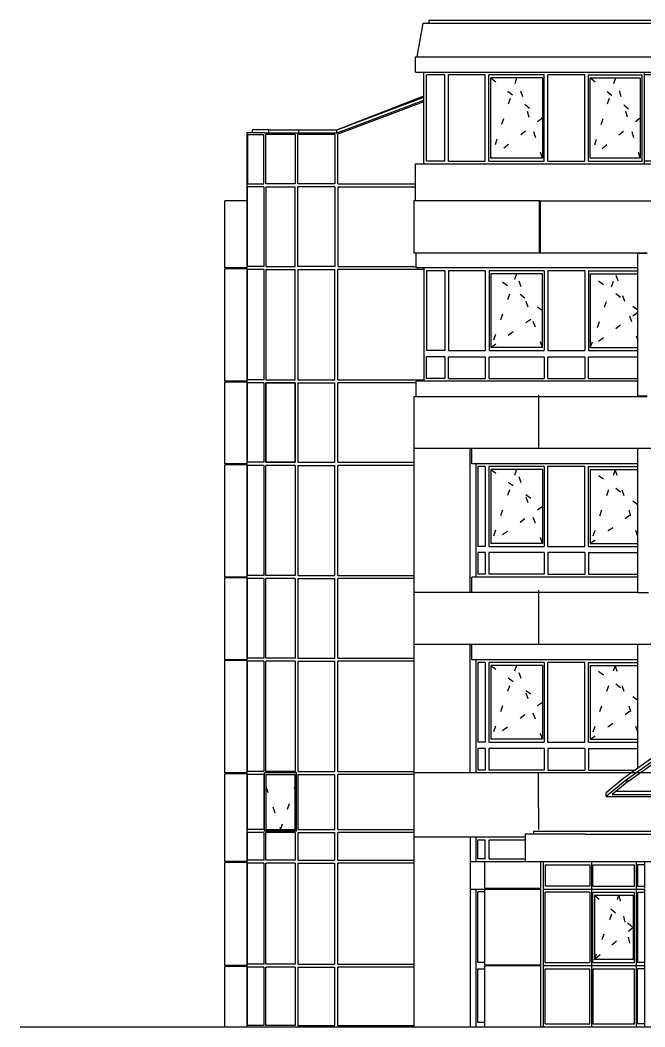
# Model space of a CAD drawing. Header units: metres. Extents: x -40.6 to 55.2, y -4 to 17.4.
# Drawn here: x -40.59 to -30.38, y 0 to 16.45 of the extents above; entities that cross this region are included whole.
import ezdxf

# ---------------------------------------------------------------- set-up
doc = ezdxf.new("R2010")
doc.units = ezdxf.units.M
for name, pattern in [('DASHDOT', [2, 1.25, -0.25, 0.25, -0.25]), ('DASHED', [0.75, 0.5, -0.25]), ('DOT', [0.25, 0, -0.25])]:
    doc.linetypes.add(name, pattern=pattern)
doc.layers.add('1', color=7, linetype='DASHED')
doc.layers.add('4', color=7, linetype='DASHDOT')

msp = doc.modelspace()

# ---------------------------------------------------------------- linework, layer by layer
at = {"layer": '1', "color": 1, "linetype": 'CONTINUOUS'}
for p, q in [((-33.90469, 16.45), (-13.73497, 16.45)), ((-33.90469, 16.4), (-33.90469, 16.45)), ((-34.100551, 15.85), (-34.002636, 16.4)), ((-34.002636, 16.4), (-13.838689, 16.4)), ((-34.128761, 15.85), (-13.894475, 15.85)), ((-34.128761, 15.6), (-34.128761, 15.85)), ((-34.128761, 15.6), (-4.351634, 15.5975)), ((-33.988721, 14.1), (-33.988721, 15.6)), ((-35.420767, 14.60274), (-33.988721, 15.142663)), ((-35.410601, 14.65623), (-33.988721, 15.192321)), ((-35.30146, 14.697379), (-33.988721, 15.213571)), ((-36.521395, 14.60623), (-36.521395, 14.65623)), ((-36.031575, 14.60623), (-36.031575, 14.65623)), ((-35.410601, 14.606573), (-35.410601, 14.65623)), ((-36.593569, 14.60623), (-35.41151, 14.60623)), ((-34.12877, 14.1025), (-4.351634, 14.1)), ((-34.12877, 13.5), (-34.12877, 14.1)), ((-36.883191, 13.5), (-37.240841, 13.5)), ((-37.240841, 12.4), (-37.240841, 13.5)), ((-32.099853, 13.5), (-34.156766, 13.5)), ((-32.099853, 13.5), (-30.138576, 13.5)), ((-32.099853, 12.65), (-32.099853, 13.5)), ((-32.093843, 12.65), (-32.093843, 13.5)), ((-32.085858, 12.65), (-32.085858, 13.5)), ((-34.156762, 12.65), (-32.093843, 12.65)), ((-34.114735, 12.4), (-34.114735, 12.65)), ((-32.093843, 12.65), (-30.344292, 12.65)), ((-30.502727, 12.64), (-30.502727, 12.65)), ((-30.502727, 12.64), (-30.344292, 12.64)), ((-30.494742, 10.31), (-30.494742, 12.64)), ((-36.883191, 12.4), (-37.240841, 12.4)), ((-36.883191, 12.385), (-37.240841, 12.385)), ((-37.240841, 10.55), (-37.240841, 12.385)), ((-30.494742, 12.4), (-34.114735, 12.4)), ((-33.988705, 12.4), (-33.988712, 10.55)), ((-36.883191, 10.55), (-37.240841, 10.55)), ((-36.883191, 10.535), (-37.24081, 10.535)), ((-37.24081, 9.2), (-37.24081, 10.535)), ((-37.120468, 10.535), (-37.120468, 10.55)), ((-30.494742, 10.55), (-34.114735, 10.55)), ((-34.114735, 10.3), (-34.114735, 10.55)), ((-34.156762, 10.3), (-30.344292, 10.3)), ((-34.156762, 10.3), (-34.156757, 0)), ((-32.116729, 10.325), (-32.116729, 9.45)), ((-30.502727, 10.31), (-30.344292, 10.31)), ((-30.502727, 10.3), (-30.502727, 10.31)), ((-16.773454, 9.45), (-34.156757, 9.45)), ((-30.494742, 9.45), (-33.232988, 9.45)), ((-33.232988, 7.1), (-33.232988, 9.45)), ((-33.209024, 9.2), (-33.209024, 9.45)), ((-30.494742, 7.1), (-30.494742, 9.45)), ((-36.883191, 9.2), (-37.24081, 9.2)), ((-36.883191, 9.185), (-37.24081, 9.185)), ((-37.24081, 7.35), (-37.24081, 9.185)), ((-37.120468, 9.185), (-37.120468, 9.2)), ((-30.494742, 9.2), (-33.209024, 9.2)), ((-33.137156, 7.35), (-33.137156, 9.2)), ((-36.883191, 7.35), (-37.24081, 7.35)), ((-36.883191, 7.335), (-37.24081, 7.335)), ((-37.24081, 6), (-37.24081, 7.335)), ((-37.120468, 7.335), (-37.120468, 7.35)), ((-30.494742, 7.35), (-33.209024, 7.35)), ((-33.209024, 7.1), (-33.209024, 7.35)), ((-33.209024, 7.1), (-34.156761, 7.1)), ((-30.494742, 7.1), (-33.232988, 7.1)), ((-32.116729, 7.134218), (-32.116729, 6.261706)), ((-30.494742, 7.1), (-30.320329, 7.1)), ((-16.773445, 6.25), (-34.156757, 6.25)), ((-30.494742, 6.25), (-33.232988, 6.25)), ((-33.232988, 4.15), (-33.232988, 6.25)), ((-33.209024, 6), (-33.209024, 6.25)), ((-30.494742, 4.225457), (-30.494742, 6.25)), ((-36.883191, 6), (-37.24081, 6)), ((-36.883191, 5.985), (-37.24081, 5.985)), ((-37.24081, 4.15), (-37.24081, 5.985)), ((-30.494742, 6), (-33.209024, 6)), ((-33.137156, 4.15), (-33.137156, 6)), ((-29.973321, 4.59805), (-30.722316, 4.06284)), ((-29.956445, 4.55329), (-30.703415, 4.01955)), ((-30.640805, 4.01955), (-29.893839, 4.55329)), ((-36.883191, 4.15), (-37.24081, 4.15)), ((-36.883191, 4.135), (-37.24081, 4.135)), ((-37.24081, 2.7), (-37.24081, 4.135)), ((-36.071632, 4.15), (-36.593569, 4.15)), ((-36.593569, 3.2), (-36.593569, 4.15)), ((-36.071632, 3.2), (-36.071632, 4.15)), ((-16.773445, 4.15), (-34.156757, 4.15)), ((-30.600341, 4.15), (-33.232988, 4.15)), ((-32.116729, 3.5822), (-32.116729, 4.15)), ((-30.722316, 4.06284), (-31.013134, 3.82262)), ((-30.703415, 4.01955), (-31.013125, 3.76372)), ((-30.640805, 4.01955), (-30.912848, 3.79497)), ((-30.703415, 4.01955), (-30.640805, 4.01955)), ((-31.013125, 3.76372), (-31.013134, 3.82262)), ((-30.912848, 3.79497), (-19.774378, 3.79479)), ((-30.841932, 3.853513), (-27.689088, 3.853643)), ((-31.013125, 3.76372), (-30.95052, 3.76384)), ((-30.95052, 3.76384), (-19.812063, 3.76367)), ((-32.116729, 3.5822), (-32.116729, 3.225)), ((-36.071632, 3.2), (-36.593569, 3.2)), ((-32.195353, 3.15), (-32.195353, 3.2)), ((-32.195353, 3.2), (-14.392557, 3.2)), ((-31.353961, 3.15), (-14.392557, 3.15)), ((-33.232992, 3.1), (-34.156766, 3.1)), ((-32.336078, 3.1), (-33.232992, 3.1)), ((-33.232992, 3.1), (-33.232992, 0)), ((-33.137156, 2.7), (-33.137156, 3.1)), ((-36.883191, 2.7), (-37.24081, 2.7)), ((-36.883191, 2.685), (-37.24081, 2.685)), ((-37.24081, 1), (-37.24081, 2.685)), ((-33.232992, 2.7), (-32.079274, 2.7)), ((-32.994001, 2.265), (-32.994001, 2.7)), ((-32.993996, 2.265), (-32.993996, 2.7)), ((-32.336078, 2.7), (-14.392557, 2.7)), ((-32.079274, 2.265), (-32.079274, 2.7)), ((-30.380501, 2.265), (-30.380501, 2.7)), ((-33.232992, 2.25), (-32.079274, 2.25)), ((-33.137156, 0), (-33.137156, 2.25)), ((-32.994001, 1.015), (-32.994001, 2.25)), ((-32.993996, 2.265), (-32.079274, 2.265)), ((-32.993996, 1.015), (-32.993996, 2.25)), ((-32.933999, 2.25), (-32.933999, 2.265)), ((-32.116729, 2.25), (-32.116729, 2.265)), ((-32.079274, 1.015), (-32.079274, 2.25)), ((-30.380501, 1.015), (-30.380501, 2.25)), ((-36.883191, 1), (-37.24081, 1)), ((-32.994001, 0), (-32.994001, 1)), ((-32.993996, 1.015), (-32.079274, 1.015)), ((-32.993996, 1), (-32.079274, 1)), ((-32.993996, 0), (-32.993996, 1)), ((-32.933999, 1), (-32.933999, 1.015)), ((-32.116729, 1), (-32.116729, 1.015)), ((-32.079274, 0), (-32.079274, 1)), ((-30.380501, 0), (-30.380501, 1)), ((-36.883191, 0.985), (-37.24081, 0.985)), ((-37.24081, 0), (-37.24081, 0.985)), ((-40.585509, 0), (-29.16531, 0))]:
    msp.add_line(p, q, dxfattribs=at)
for points in [[(-36.521395, 14.65623), (-35.410601, 14.65623), (-33.988721, 15.215352)], [(-36.521395, 14.65623), (-36.793186, 14.65623), (-36.793186, 14.60623)], [(-36.593569, 14.60623), (-36.883191, 14.60623), (-36.883191, 13.75), (-36.883191, 12.4), (-36.883191, 10.55), (-36.883191, 9.2), (-36.883191, 7.35), (-36.883191, 6), (-36.883191, 4.15), (-36.883191, 3.2), (-36.883191, 2.7), (-36.883191, 1), (-36.883191, 0)], [(-34.156766, 13.5), (-34.156762, 13.1), (-34.156762, 12.65)], [(-31.353961, 3.15), (-32.336078, 3.15), (-32.336078, 2.7)]]:
    msp.add_lwpolyline(points, dxfattribs=at)
at = {"layer": '4', "color": 1, "linetype": 'CONTINUOUS'}
for p, q in [((-33.988721, 14.1), (-33.988721, 15.6)), ((-33.946594, 14.145), (-33.946594, 15.555)), ((-33.648697, 15.555), (-33.946594, 15.555)), ((-33.648697, 14.145), (-33.648697, 15.555)), ((-33.588516, 14.145), (-33.588516, 15.555)), ((-32.986704, 15.555), (-33.588516, 15.555)), ((-32.986704, 14.145), (-32.986704, 15.555)), ((-32.926522, 14.145), (-32.926522, 15.555)), ((-32.023804, 15.555), (-32.926522, 15.555)), ((-32.053895, 15.505), (-32.896432, 15.505)), ((-32.023804, 14.145), (-32.023804, 15.555)), ((-31.963623, 14.145), (-31.963623, 15.555)), ((-31.361811, 15.555), (-31.963623, 15.555)), ((-31.361811, 14.145), (-31.361811, 15.555)), ((-31.301629, 15.555), (-30.425993, 15.555)), ((-31.301629, 14.145), (-31.301629, 15.555)), ((-30.383866, 14.1), (-30.383866, 15.6)), ((-29.691784, 15.555), (-30.383866, 15.555)), ((-33.988721, 15.115945), (-35.395767, 14.585448)), ((-36.872346, 14.58123), (-36.604414, 14.58123)), ((-36.091177, 14.58123), (-36.574024, 14.58123)), ((-35.44514, 14.58123), (-36.047258, 14.58123)), ((-35.395767, 13.775), (-35.395767, 14.585448)), ((-33.648697, 14.145), (-33.946594, 14.145)), ((-33.588516, 14.145), (-32.986704, 14.145)), ((-32.926522, 14.145), (-32.023804, 14.145)), ((-31.963623, 14.145), (-31.361811, 14.145)), ((-29.691784, 14.145), (-30.383866, 14.145)), ((-36.604414, 13.725), (-36.872346, 13.725)), ((-36.574024, 13.725), (-36.091177, 13.725)), ((-35.445131, 13.725), (-36.047258, 13.725)), ((-35.395767, 13.775), (-34.12877, 13.775)), ((-35.395758, 13.725), (-34.12877, 13.725)), ((-36.604414, 12.375), (-36.872346, 12.375)), ((-36.574024, 12.375), (-36.091177, 12.375)), ((-36.047258, 12.375), (-35.444997, 12.375)), ((-33.988705, 12.375), (-35.395624, 12.375)), ((-35.395624, 10.575), (-35.395624, 12.375)), ((-33.988703, 12.4), (-33.988703, 10.55)), ((-33.946576, 12.355), (-33.946576, 11.05)), ((-33.64868, 12.355), (-33.946576, 12.355)), ((-33.64868, 12.355), (-33.64868, 11.05)), ((-33.588499, 12.355), (-33.588499, 11.05)), ((-32.986688, 12.355), (-33.588499, 12.355)), ((-32.986688, 12.355), (-32.986688, 11.05)), ((-32.926507, 12.355), (-32.926507, 11.05)), ((-32.023791, 12.355), (-32.926507, 12.355)), ((-32.023791, 12.355), (-32.023791, 11.05)), ((-31.96361, 12.355), (-31.96361, 11.05)), ((-31.361799, 12.355), (-31.96361, 12.355)), ((-31.361799, 12.355), (-31.361799, 11.05)), ((-31.301618, 12.355), (-30.494742, 12.355)), ((-31.301618, 12.355), (-31.301618, 11.05)), ((-31.271528, 12.305), (-30.494742, 12.305)), ((-33.64868, 11.05), (-33.946576, 11.05)), ((-33.588499, 11.05), (-32.986688, 11.05)), ((-32.926507, 11.05), (-32.023791, 11.05)), ((-32.053882, 11.1), (-32.896417, 11.1)), ((-31.96361, 11.05), (-31.361799, 11.05)), ((-31.301618, 11.05), (-30.494742, 11.05)), ((-33.64868, 10.95), (-33.946576, 10.95)), ((-33.946576, 10.595), (-33.946576, 10.95)), ((-33.64868, 10.95), (-33.64868, 10.595)), ((-33.588499, 10.95), (-32.986688, 10.95)), ((-33.588499, 10.595), (-33.588499, 10.95)), ((-32.986688, 10.95), (-32.986688, 10.595)), ((-32.926507, 10.95), (-32.023791, 10.95)), ((-32.926507, 10.595), (-32.926507, 10.95)), ((-32.023791, 10.95), (-32.023791, 10.595)), ((-31.96361, 10.95), (-31.361799, 10.95)), ((-31.96361, 10.595), (-31.96361, 10.95)), ((-31.361799, 10.95), (-31.361799, 10.595)), ((-31.301618, 10.95), (-30.494742, 10.95)), ((-31.301618, 10.595), (-31.301618, 10.95)), ((-35.395624, 10.575), (-33.988712, 10.575)), ((-33.64868, 10.595), (-33.946576, 10.595)), ((-33.588499, 10.595), (-32.986688, 10.595)), ((-32.926507, 10.595), (-32.023791, 10.595)), ((-31.96361, 10.595), (-31.361799, 10.595)), ((-31.301618, 10.595), (-30.494742, 10.595)), ((-36.604414, 10.525), (-36.872346, 10.525)), ((-36.604414, 10.525), (-36.872346, 10.525)), ((-36.574024, 10.525), (-36.091177, 10.525)), ((-36.091177, 10.525), (-36.574024, 10.525)), ((-36.047258, 10.525), (-35.444997, 10.525)), ((-36.047258, 10.525), (-35.444997, 10.525)), ((-34.114735, 10.525), (-35.395624, 10.525)), ((-35.395624, 9.225), (-35.395624, 10.525)), ((-34.114735, 10.525), (-35.395624, 10.525)), ((-35.395624, 9.225), (-35.395624, 10.525)), ((-35.395624, 9.225), (-34.156762, 9.225)), ((-35.395624, 9.225), (-34.156762, 9.225)), ((-36.604414, 9.175), (-36.872346, 9.175)), ((-36.091177, 9.175), (-36.574024, 9.175)), ((-36.047258, 9.175), (-35.444997, 9.175)), ((-34.156762, 9.175), (-35.395624, 9.175)), ((-35.395624, 7.375), (-35.395624, 9.175)), ((-32.986702, 9.155), (-32.986702, 7.85)), ((-32.92652, 9.155), (-32.92652, 7.85)), ((-32.023801, 9.155), (-32.92652, 9.155)), ((-32.023801, 9.155), (-32.023801, 7.85)), ((-31.96362, 7.85), (-31.96362, 9.155)), ((-31.361807, 9.155), (-31.96362, 9.155)), ((-31.361807, 7.85), (-31.361807, 9.155)), ((-31.301626, 7.85), (-31.301626, 9.155)), ((-31.301626, 9.155), (-30.494742, 9.155)), ((-31.271535, 9.105), (-30.494742, 9.105)), ((-31.271535, 9.105), (-31.271535, 7.9)), ((-31.271535, 7.9), (-30.494742, 7.9)), ((-32.986702, 7.85), (-33.110073, 7.85)), ((-33.110073, 7.75), (-33.110073, 7.395)), ((-32.986702, 7.75), (-33.110073, 7.75)), ((-32.986702, 7.75), (-32.986702, 7.395)), ((-32.92652, 7.85), (-32.023801, 7.85)), ((-32.023801, 7.75), (-32.92652, 7.75)), ((-32.92652, 7.75), (-32.92652, 7.395)), ((-32.023801, 7.75), (-32.023801, 7.395)), ((-31.96362, 7.85), (-31.361807, 7.85)), ((-31.96362, 7.75), (-31.96362, 7.395)), ((-31.361807, 7.75), (-31.96362, 7.75)), ((-31.361807, 7.75), (-31.361807, 7.395)), ((-31.301626, 7.85), (-30.494742, 7.85)), ((-31.301626, 7.75), (-31.301626, 7.395)), ((-31.301626, 7.75), (-30.494742, 7.75)), ((-36.604414, 7.325), (-36.872346, 7.325)), ((-36.091177, 7.325), (-36.574024, 7.325)), ((-36.047258, 7.325), (-35.444997, 7.325)), ((-35.395624, 7.375), (-34.156762, 7.375)), ((-34.156762, 7.325), (-35.395624, 7.325)), ((-35.395624, 6.025), (-35.395624, 7.325)), ((-32.986702, 7.395), (-33.110073, 7.395)), ((-32.023801, 7.395), (-32.92652, 7.395)), ((-31.96362, 7.395), (-31.361807, 7.395)), ((-31.301626, 7.395), (-30.494742, 7.395)), ((-36.604414, 5.975), (-36.872346, 5.975)), ((-36.091177, 5.975), (-36.574024, 5.975)), ((-36.047258, 5.975), (-35.444997, 5.975)), ((-35.395624, 6.025), (-34.156761, 6.025)), ((-34.156761, 5.975), (-35.395619, 5.975)), ((-35.395619, 4.175), (-35.395619, 5.975)), ((-32.986702, 5.955), (-32.986702, 4.65)), ((-32.92652, 5.955), (-32.92652, 4.65)), ((-32.023801, 5.955), (-32.92652, 5.955)), ((-32.023801, 5.955), (-32.023801, 4.65)), ((-31.96362, 4.65), (-31.96362, 5.955)), ((-31.361807, 5.955), (-31.96362, 5.955)), ((-31.361807, 4.65), (-31.361807, 5.955)), ((-31.301626, 4.65), (-31.301626, 5.955)), ((-31.301626, 5.955), (-30.494742, 5.955)), ((-31.271535, 5.905), (-30.494742, 5.905)), ((-31.271535, 5.905), (-31.271535, 4.7)), ((-32.986702, 4.65), (-33.110073, 4.65)), ((-32.92652, 4.65), (-32.023801, 4.65)), ((-31.96362, 4.65), (-31.361807, 4.65)), ((-31.301626, 4.65), (-30.494742, 4.65)), ((-31.271535, 4.7), (-30.494742, 4.7)), ((-33.110073, 4.55), (-33.110073, 4.195)), ((-32.986702, 4.55), (-33.110073, 4.55)), ((-32.986702, 4.55), (-32.986702, 4.195)), ((-32.023801, 4.55), (-32.92652, 4.55)), ((-32.92652, 4.55), (-32.92652, 4.195)), ((-32.023801, 4.55), (-32.023801, 4.195)), ((-31.96362, 4.55), (-31.96362, 4.195)), ((-31.361807, 4.55), (-31.96362, 4.55)), ((-31.361807, 4.55), (-31.361807, 4.195)), ((-31.301626, 4.55), (-31.301626, 4.195)), ((-31.301626, 4.55), (-30.494742, 4.55)), ((-36.604414, 4.125), (-36.872346, 4.125)), ((-36.574024, 4.125), (-36.091177, 4.125)), ((-36.047258, 4.125), (-35.444997, 4.125)), ((-35.395619, 4.175), (-34.156758, 4.175)), ((-34.156758, 4.125), (-35.395619, 4.125)), ((-35.395619, 3.225), (-35.395619, 4.125)), ((-32.986702, 4.195), (-33.110073, 4.195)), ((-32.023801, 4.195), (-32.92652, 4.195)), ((-31.96362, 4.195), (-31.361807, 4.195)), ((-31.301626, 4.195), (-30.537366, 4.195)), ((-36.604414, 3.175), (-36.872346, 3.175)), ((-36.091177, 3.175), (-36.574024, 3.175)), ((-36.047258, 3.175), (-35.444997, 3.175)), ((-34.156757, 3.175), (-35.395624, 3.175)), ((-35.395624, 2.725), (-35.395624, 3.175)), ((-35.395619, 3.225), (-34.156757, 3.225)), ((-33.110064, 2.745), (-33.110064, 3.055)), ((-33.110064, 3.055), (-32.986693, 3.055)), ((-32.986693, 2.745), (-32.986693, 3.055)), ((-32.926512, 2.745), (-32.926512, 3.055)), ((-32.926512, 3.055), (-32.336078, 3.055)), ((-36.604414, 2.675), (-36.872346, 2.675)), ((-36.091177, 2.675), (-36.574024, 2.675)), ((-36.047258, 2.675), (-35.444997, 2.675)), ((-35.395624, 2.725), (-34.156757, 2.725)), ((-34.156757, 2.675), (-35.395624, 2.675)), ((-35.395624, 1.025), (-35.395624, 2.675)), ((-32.986693, 2.745), (-33.110064, 2.745)), ((-32.926512, 2.745), (-32.336078, 2.745)), ((-32.033812, 0), (-32.033812, 2.7)), ((-32.007334, 2.65), (-31.279466, 2.65)), ((-32.007334, 2.65), (-32.007334, 2.3)), ((-31.279466, 2.65), (-31.279466, 2.3)), ((-31.252989, 2.7), (-31.252989, 0)), ((-31.228274, 2.65), (-30.548865, 2.65)), ((-31.228274, 2.3), (-31.228274, 2.65)), ((-30.548865, 2.3), (-30.548865, 2.65)), ((-30.52415, 2.7), (-30.52415, 0)), ((-30.380501, 2.65), (-30.50124, 2.65)), ((-30.50124, 2.65), (-30.50124, 2.3)), ((-33.110064, 1.05), (-33.110064, 2.205)), ((-32.994001, 2.205), (-33.110064, 2.205)), ((-32.033812, 2.25), (-30.380501, 2.25)), ((-31.279466, 2.3), (-32.007334, 2.3)), ((-32.007334, 1.05), (-32.007334, 2.2)), ((-31.279466, 2.2), (-32.007334, 2.2)), ((-31.279466, 2.19904), (-31.279466, 1.05)), ((-31.228274, 2.3), (-30.548865, 2.3)), ((-31.228274, 2.2), (-30.548865, 2.2)), ((-31.228274, 1.05), (-31.228274, 2.2)), ((-31.203559, 2.15), (-31.203559, 1.1)), ((-30.548865, 1.05), (-30.548865, 2.2)), ((-30.50124, 2.3), (-30.380501, 2.3)), ((-30.50124, 2.2), (-30.380501, 2.2)), ((-30.50124, 2.19904), (-30.50124, 1.05)), ((-35.395624, 1.025), (-34.156757, 1.025)), ((-32.994001, 1.05), (-33.110064, 1.05)), ((-32.033812, 1), (-30.380501, 1)), ((-32.007334, 1.05), (-31.279466, 1.05)), ((-31.228274, 1.05), (-30.548865, 1.05)), ((-30.380501, 1.05), (-30.50124, 1.05)), ((-36.604414, 0.975), (-36.872346, 0.975)), ((-36.091177, 0.975), (-36.574024, 0.975)), ((-36.047258, 0.975), (-35.444997, 0.975)), ((-34.156757, 0.975), (-35.395624, 0.975)), ((-35.395624, 0.025), (-35.395624, 0.975)), ((-33.110064, 0.07), (-33.110064, 0.95)), ((-33.110064, 0.95), (-32.994001, 0.95)), ((-32.007334, 0.05), (-32.007334, 0.95)), ((-32.007334, 0.95), (-31.279466, 0.95)), ((-31.279466, 0.05), (-31.279466, 0.95)), ((-31.228274, 0.95), (-30.548865, 0.95)), ((-31.228274, 0.95), (-31.228274, 0.05)), ((-30.548865, 0.05), (-30.548865, 0.95)), ((-30.50124, 0.05), (-30.50124, 0.95)), ((-30.380501, 0.95), (-30.50124, 0.95)), ((-35.395624, 0.025), (-34.156757, 0.025)), ((-32.994001, 0.07), (-33.110064, 0.07)), ((-32.007334, 0.05), (-31.279466, 0.05)), ((-31.228274, 0.05), (-30.548865, 0.05)), ((-30.380501, 0.05), (-30.50124, 0.05))]:
    msp.add_line(p, q, dxfattribs=at)
at = {"layer": '4', "color": 1, "linetype": 'DOT'}
for p, q in [((-30.494742, 11.70963), (-31.271528, 12.28356)), ((-30.494742, 11.67393), (-31.271528, 11.1)), ((-30.494742, 8.531067), (-31.271535, 9.105)), ((-30.494742, 5.331067), (-31.271535, 5.905))]:
    msp.add_line(p, q, dxfattribs=at)
at = {"layer": '4', "color": 1, "linetype": 'CONTINUOUS'}
for points in [[(-32.053895, 15.505), (-32.053895, 14.195), (-32.896432, 14.195), (-32.896432, 15.505)], [(-31.301629, 14.145), (-30.425993, 14.145), (-30.425993, 15.555)], [(-31.271539, 15.505), (-30.456083, 15.505), (-30.456083, 14.195), (-31.271539, 14.195), (-31.271539, 15.505)], [(-36.872346, 14.58123), (-36.872346, 13.775), (-36.604414, 13.775), (-36.604414, 14.58123)], [(-36.091177, 14.58123), (-36.091177, 13.775), (-36.574024, 13.775), (-36.574024, 14.58123)], [(-35.44514, 14.58123), (-35.44514, 13.775), (-36.047258, 13.775), (-36.047258, 14.58123)], [(-36.604414, 13.725), (-36.604414, 12.425), (-36.872346, 12.425), (-36.872346, 13.725)], [(-36.574024, 13.725), (-36.574024, 12.425), (-36.091177, 12.425), (-36.091177, 13.725)], [(-35.445131, 13.725), (-35.445131, 12.425), (-36.047258, 12.425), (-36.047258, 13.725)], [(-35.395758, 13.725), (-35.395758, 12.425), (-34.114735, 12.425)], [(-36.604414, 12.375), (-36.604414, 10.575), (-36.872346, 10.575), (-36.872346, 12.375)], [(-36.574024, 12.375), (-36.574024, 10.575), (-36.091177, 10.575), (-36.091177, 12.375)], [(-36.047258, 12.375), (-36.047258, 10.575), (-35.444997, 10.575), (-35.444997, 12.375)], [(-32.053882, 11.1), (-32.053882, 12.305), (-32.896417, 12.305), (-32.896417, 11.1)], [(-31.271528, 12.305), (-31.271528, 11.1), (-30.494742, 11.1)], [(-36.604414, 10.525), (-36.604414, 9.225), (-36.872346, 9.225), (-36.872346, 10.525)], [(-36.604414, 10.525), (-36.604414, 9.225), (-36.872346, 9.225), (-36.872346, 10.525)], [(-36.574024, 10.525), (-36.574024, 9.225), (-36.091177, 9.225), (-36.091177, 10.525)], [(-36.091177, 10.525), (-36.091177, 9.225), (-36.574024, 9.225), (-36.574024, 10.525)], [(-36.047258, 10.525), (-36.047258, 9.225), (-35.444997, 9.225), (-35.444997, 10.525)], [(-36.047258, 10.525), (-36.047258, 9.225), (-35.444997, 9.225), (-35.444997, 10.525)], [(-36.604414, 9.175), (-36.604414, 7.375), (-36.872346, 7.375), (-36.872346, 9.175)], [(-36.091177, 9.175), (-36.091177, 7.375), (-36.574024, 7.375), (-36.574024, 9.175)], [(-36.047258, 9.175), (-36.047258, 7.375), (-35.444997, 7.375), (-35.444997, 9.175)], [(-32.986702, 9.155), (-33.110073, 9.155), (-33.110073, 7.85)], [(-32.053892, 9.105), (-32.053892, 7.9), (-32.89643, 7.9)], [(-32.053892, 9.105), (-32.89643, 9.105), (-32.89643, 7.9)], [(-36.604414, 7.325), (-36.604414, 6.025), (-36.872346, 6.025), (-36.872346, 7.325)], [(-36.091177, 7.325), (-36.091177, 6.025), (-36.574024, 6.025), (-36.574024, 7.325)], [(-36.047258, 7.325), (-36.047258, 6.025), (-35.444997, 6.025), (-35.444997, 7.325)], [(-36.604414, 5.975), (-36.604414, 4.175), (-36.872346, 4.175), (-36.872346, 5.975)], [(-36.091177, 5.975), (-36.091177, 4.175), (-36.574024, 4.175), (-36.574024, 5.975)], [(-36.047258, 5.975), (-36.047258, 4.175), (-35.444997, 4.175), (-35.444997, 5.975)], [(-32.986702, 5.955), (-33.110073, 5.955), (-33.110073, 4.65)], [(-32.053892, 5.905), (-32.053892, 4.7), (-32.89643, 4.7)], [(-32.053892, 5.905), (-32.89643, 5.905), (-32.89643, 4.7)], [(-36.604414, 4.125), (-36.604414, 3.225), (-36.872346, 3.225), (-36.872346, 4.125)], [(-36.574024, 4.125), (-36.574024, 3.225), (-36.091177, 3.225), (-36.091177, 4.125)], [(-36.047258, 4.125), (-36.047258, 3.225), (-35.444997, 3.225), (-35.444997, 4.125)], [(-36.604414, 3.175), (-36.604414, 2.725), (-36.872346, 2.725), (-36.872346, 3.175)], [(-36.091177, 3.175), (-36.091177, 2.725), (-36.574024, 2.725), (-36.574024, 3.175)], [(-36.047258, 3.175), (-36.047258, 2.725), (-35.444997, 2.725), (-35.444997, 3.175)], [(-36.604414, 2.675), (-36.604414, 1.025), (-36.872346, 1.025), (-36.872346, 2.675)], [(-36.091177, 2.675), (-36.091177, 1.025), (-36.574024, 1.025), (-36.574024, 2.675)], [(-36.047258, 2.675), (-36.047258, 1.025), (-35.444997, 1.025), (-35.444997, 2.675)], [(-31.203559, 2.15), (-30.57358, 2.15), (-30.57358, 1.1), (-31.203559, 1.1)], [(-36.604414, 0.975), (-36.604414, 0.025), (-36.872346, 0.025), (-36.872346, 0.975)], [(-36.091177, 0.975), (-36.091177, 0.025), (-36.574024, 0.025), (-36.574024, 0.975)], [(-36.047258, 0.975), (-36.047258, 0.025), (-35.444997, 0.025), (-35.444997, 0.975)]]:
    msp.add_lwpolyline(points, dxfattribs=at)
at = {"layer": '4', "color": 1, "linetype": 'DOT'}
for points in [[(-32.053895, 14.195), (-32.475163, 15.505), (-32.896432, 14.195)], [(-32.896432, 15.505), (-32.053895, 14.85), (-32.896432, 14.195)], [(-30.456083, 14.195), (-30.862306, 15.505), (-31.26853, 14.195)], [(-31.26853, 15.505), (-30.456083, 14.85), (-31.26853, 14.19723)], [(-32.053882, 11.1), (-32.475149, 12.305), (-32.896417, 11.1), (-32.053882, 11.7025), (-32.896417, 12.305)], [(-31.271528, 11.1), (-30.856278, 12.28356), (-30.494742, 11.214357)], [(-32.89643, 9.105), (-32.053892, 8.5025), (-32.89643, 7.9)], [(-32.053892, 7.9), (-32.475161, 9.105), (-32.89643, 7.9)], [(-30.494742, 8.014266), (-30.863807, 9.105), (-31.271535, 7.9), (-30.494742, 8.45351)], [(-32.89643, 5.905), (-32.053892, 5.3025), (-32.89643, 4.7)], [(-32.053892, 4.7), (-32.475161, 5.905), (-32.89643, 4.7)], [(-30.494742, 4.814266), (-30.863807, 5.905), (-31.271535, 4.7), (-30.494742, 5.25351)], [(-36.574024, 3.925), (-36.3326, 3.225), (-36.091177, 3.925)], [(-31.203559, 1.1), (-30.803181, 2.15), (-30.57358, 1.1)], [(-31.203559, 2.15), (-30.57358, 1.625), (-31.203559, 1.1)]]:
    msp.add_lwpolyline(points, dxfattribs=at)

doc.saveas('drawing.dxf')
